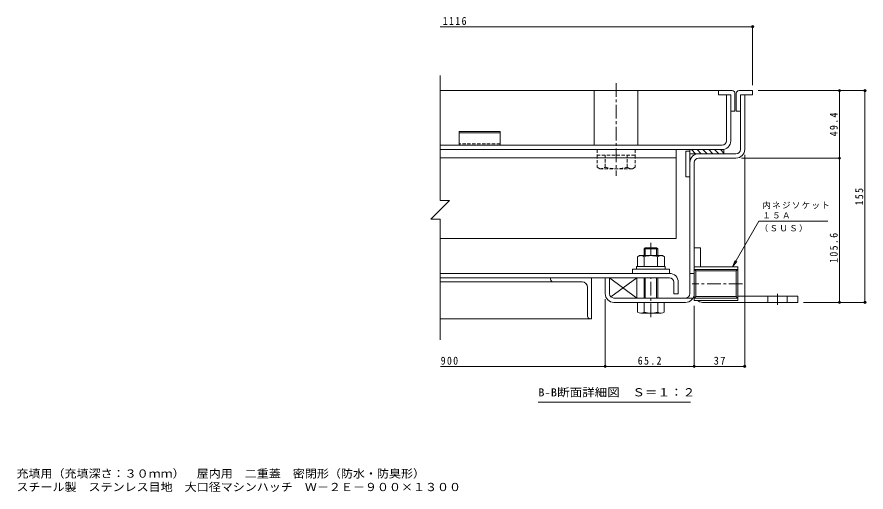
# Model space of a CAD drawing. Units: millimetres on the paper, enlarged 10 times, with parts at other scales. Extents: x -2620 to 2731, y -1962 to 1737.
# Drawn here: x -498 to 2611, y -1962 to -224 of the extents above; entities that cross this region are included whole.
import ezdxf
from ezdxf.enums import TextEntityAlignment as Align

# ---------------------------------------------------------------- set-up
doc = ezdxf.new("R2010")
doc.units = ezdxf.units.MM
doc.header["$LTSCALE"] = 10
doc.header["$PDMODE"] = 32
doc.header["$PDSIZE"] = 8
doc.linetypes.add('CHAIN1', pattern=[8, 5, -1, 1, -1])
doc.linetypes.add('DASHED1', pattern=[1.8, 1.2, -0.6])
for name, color, linetype, lineweight in [('D-1', 2, 'Continuous', 9), ('D-2', 3, 'Continuous', 9), ('D-3', 4, 'Continuous', 9), ('D-5', 7, 'Continuous', 9), ('D-6', 6, 'Continuous', 9), ('D-7', 5, 'Continuous', 5), ('D-9', 134, 'Continuous', 5), ('D-A', 3, 'Continuous', 9), ('D-B', 6, 'Continuous', 9), ('D-C', 5, 'Continuous', 5), ('D-E', 3, 'Continuous', 9), ('D-F', 7, 'Continuous', 9), ('F-5_F-5ﾚｲﾔ', 7, 'Continuous', 9)]:
    doc.layers.add(name, color=color, linetype=linetype, lineweight=lineweight)
doc.styles.add('ＭＳ ゴシック', font='')
doc.styles.get('ＭＳ ゴシック').set_extended_font_data('MS Gothic')

msp = doc.modelspace()

# ---------------------------------------------------------------- linework, layer by layer
at = {"layer": 'D-1'}
for p, q in [((2151.09, -508.11), (2167.09, -508.11)), ((2151.09, -708.11), (2151.09, -508.11)), ((2167.09, -708.11), (2167.09, -508.11)), ((2135.09, -724.11), (1998.09, -724.11)), ((1998.09, -740.11), (2135.09, -740.11)), ((1966.09, -1236.11), (1966.09, -756.11)), ((1982.09, -756.11), (1982.09, -1236.11)), ((2142.09, -1138.23), (1982.09, -1138.23)), ((1982.09, -1138.23), (1982.09, -1261.23)), ((2142.09, -1147.34), (2136.28, -1153.15)), ((2142.09, -1138.23), (2142.09, -1261.23)), ((1672.09, -1236.11), (1672.09, -1178.11)), ((1982.09, -1162.11), (1966.09, -1162.11)), ((2136.28, -1153.15), (1987.9, -1153.15)), ((1987.9, -1246.3), (1987.9, -1153.15)), ((2136.28, -1153.15), (2136.28, -1246.3)), ((1688.09, -1252.11), (1977.8, -1252.11)), ((1688.09, -1268.11), (1798.59, -1268.11)), ((1848.59, -1268.11), (1950.09, -1268.11)), ((1982.09, -1252.11), (1987.9, -1246.3)), ((2142.09, -1252.11), (1982.09, -1252.11)), ((2142.09, -1261.23), (1982.09, -1261.23)), ((2136.28, -1246.3), (1987.9, -1246.3)), ((2142.09, -1252.11), (2136.28, -1246.3))]:
    msp.add_line(p, q, dxfattribs=at)
for points in [[(2142.09, -1147.34), (1982.09, -1147.34), (1987.9, -1153.15)], [(1656.09, -1236.11), (1656.09, -1178.11), (1672.09, -1178.11)]]:
    msp.add_lwpolyline(points, dxfattribs=at)
for centre, radius, start, end in [((2135.09, -708.11), 16, 270, 0), ((2135.09, -708.11), 32, 270, 0), ((1998.09, -756.11), 32, 90, 180), ((1998.09, -756.11), 16, 90, 180), ((1688.09, -1236.11), 32, 180, 270), ((1688.09, -1236.11), 16, 180, 270), ((1950.09, -1236.11), 32, 270, 0), ((1950.09, -1236.11), 16, 270, 0)]:
    msp.add_arc(centre, radius, start, end, dxfattribs=at)
at = {"layer": 'D-2'}
for p, q in [((2100.09, -677.11), (2100.09, -508.11)), ((2116.09, -508.11), (2100.09, -508.11)), ((2116.09, -677.11), (2116.09, -508.11)), ((2084.09, -693.11), (1050.51, -693.11)), ((1050.57, -709.11), (2084.09, -709.11))]:
    msp.add_line(p, q, dxfattribs=at)
for radius in [32, 16]:
    msp.add_arc((2084.09, -677.11), radius, 270, 0, dxfattribs=at)
at = {"layer": 'D-3'}
for p, q in [((2071.09, -493.11), (1051.83, -493.11)), ((2146.09, -493.11), (2196.09, -493.11)), ((2196.09, -493.11), (2196.09, -508.11)), ((2071.09, -508.11), (2116.09, -508.11)), ((2116.09, -508.11), (2116.09, -568.11)), ((2131.09, -503.11), (2131.09, -568.11)), ((2136.09, -503.11), (2136.09, -568.11)), ((2196.09, -508.11), (2151.09, -508.11)), ((2151.09, -508.11), (2151.09, -568.11)), ((2116.09, -568.11), (2131.09, -568.11)), ((2151.09, -568.11), (2136.09, -568.11)), ((1121.09, -643.11), (1121.09, -693.11)), ((1271.09, -643.11), (1121.09, -643.11)), ((1271.09, -647.44), (1121.09, -647.44))]:
    msp.add_line(p, q, dxfattribs=at)
at = {"layer": 'D-3', "linetype": 'DASHED1'}
msp.add_line((1271.09, -688.11), (1121.09, -688.11), dxfattribs=at)
at = {"layer": 'D-3'}
for points in [[(2121.09, -493.11), (2071.09, -493.11), (2071.09, -508.11)], [(1271.09, -643.11), (1271.09, -693.11), (1121.09, -693.11)]]:
    msp.add_lwpolyline(points, dxfattribs=at)
for centre, start, end in [((2121.09, -503.11), 0, 90), ((2146.09, -503.11), 90, 180)]:
    msp.add_arc(centre, 10, start, end, dxfattribs=at)
at = {"layer": 'D-5'}
for p, q in [((2122.48, -1138.23), (2218.99, -971.07)), ((2218.99, -971.07), (2471.73, -971.07)), ((2122.48, -1138.23), (2132.05, -1115.13)), ((2122.48, -1138.23), (2137.7, -1118.39)), ((1968.26, -1633.53), (1410.76, -1633.53))]:
    msp.add_line(p, q, dxfattribs=at)
at = {"layer": 'D-6'}
for p, q in [((1951.09, -714.11), (1966.09, -714.11)), ((1951.09, -714.11), (1951.09, -809.11)), ((1966.09, -709.11), (1966.09, -809.11)), ((1986.78, -724.11), (1971.78, -709.11)), ((2008, -724.11), (1993, -709.11)), ((2029.21, -724.11), (2014.21, -709.11)), ((2050.42, -724.11), (2035.42, -709.11)), ((2071.64, -724.11), (2056.64, -709.11)), ((2091.09, -722.35), (2077.85, -709.11)), ((2091.09, -724.11), (1966.09, -724.11)), ((1951.09, -809.11), (1966.09, -809.11)), ((1672.09, -1178.11), (1672.09, -1236.11)), ((1676.61, -1247.26), (1772.09, -1178.11)), ((1688.09, -1252.11), (1772.09, -1252.11))]:
    msp.add_line(p, q, dxfattribs=at)
msp.add_lwpolyline([(2091.09, -724.11), (2091.09, -709.11), (1966.09, -709.11)], dxfattribs=at)
msp.add_lwpolyline([(1772.09, -1252.11), (1772.09, -1178.11), (1672.09, -1178.11)], close=True, dxfattribs=at)
at = {"layer": 'D-7', "linetype": 'CHAIN1'}
for p, q in [((1823.59, -1095.61), (1823.59, -1050.45)), ((1823.59, -1322.5), (1823.59, -1178.11))]:
    msp.add_line(p, q, dxfattribs=at)
at = {"layer": 'D-7'}
for p, q in [((1802.65, -1068.11), (1798.59, -1072.17)), ((1848.59, -1072.17), (1798.59, -1072.17)), ((1798.59, -1095.61), (1798.59, -1072.17)), ((1844.53, -1068.11), (1802.65, -1068.11)), ((1802.65, -1095.61), (1802.65, -1068.11)), ((1844.53, -1068.11), (1848.59, -1072.17)), ((1844.53, -1095.61), (1844.53, -1068.11)), ((1848.59, -1072.17), (1848.59, -1095.61)), ((1848.59, -1072.17), (1848.59, -1095.61)), ((1798.59, -1252.11), (1798.59, -1178.11)), ((1802.65, -1252.11), (1802.65, -1178.11)), ((1844.53, -1252.11), (1844.53, -1178.11)), ((1848.59, -1178.11), (1848.59, -1252.11)), ((1872.59, -1268.11), (1774.59, -1268.11)), ((1774.59, -1303.64), (1774.59, -1268.11)), ((1798.59, -1303.64), (1798.59, -1271.12)), ((1848.59, -1268.11), (1848.59, -1303.64)), ((1872.59, -1303.64), (1872.59, -1268.11)), ((1860.59, -1308.11), (1786.59, -1308.11))]:
    msp.add_line(p, q, dxfattribs=at)
at = {"layer": 'D-7', "color": 2, "lineweight": 9}
for p, q in [((1774.52, -1100.91), (1781.09, -1097.11)), ((1774.52, -1100.91), (1774.52, -1137.11)), ((1866.09, -1097.11), (1781.09, -1097.11)), ((1799.05, -1100.91), (1799.05, -1137.11)), ((1848.13, -1100.91), (1848.13, -1137.11))]:
    msp.add_line(p, q, dxfattribs=at)
at = {"layer": 'D-7', "color": 134}
for p, q in [((1756.09, -1147.11), (1756.09, -1162.11)), ((1756.09, -1147.11), (1891.09, -1147.11)), ((1891.09, -1147.11), (1891.09, -1162.11)), ((1756.09, -1162.11), (1891.09, -1162.11))]:
    msp.add_line(p, q, dxfattribs=at)
at = {"layer": 'D-7', "color": 6, "lineweight": 9}
for p, q in [((1771.09, -1137.11), (1771.09, -1147.11)), ((1771.09, -1147.11), (1876.09, -1147.11))]:
    msp.add_line(p, q, dxfattribs=at)
at = {"layer": 'D-7', "color": 2, "lineweight": 9}
msp.add_lwpolyline([(1866.09, -1097.11), (1872.67, -1100.91), (1872.67, -1137.11), (1774.52, -1137.11)], dxfattribs=at)
at = {"layer": 'D-7', "color": 6, "lineweight": 9}
msp.add_lwpolyline([(1771.09, -1137.11), (1876.09, -1137.11), (1876.09, -1147.11)], dxfattribs=at)
at = {"layer": 'D-7', "color": 2, "lineweight": 9}
for centre, radius, start, end in [((1789, -1125.99), 28.97, 94.38438, 120), ((1786.02, -1121.31), 24.21, 57.42749, 88.18784), ((1823.59, -1178.32), 81.2, 72.41188, 107.5881), ((1861.16, -1121.31), 24.21, 91.81215, 122.57249), ((1858.18, -1125.99), 28.97, 59.99998, 85.6156)]:
    msp.add_arc(centre, radius, start, end, dxfattribs=at)
at = {"layer": 'D-7'}
for centre, radius, start, end in [((1786.59, -1289.78), 18.33, 229.1022, 310.89809), ((1823.59, -1236.03), 72.08, 249.70546, 290.29454), ((1860.59, -1289.78), 18.33, 229.10191, 310.8978)]:
    msp.add_arc(centre, radius, start, end, dxfattribs=at)
at = {"layer": 'D-9'}
for p, q in [((1916.09, -709.11), (1050.57, -709.11)), ((1916.09, -709.11), (1916.09, -1034.11)), ((1050.69, -739.11), (1916.09, -739.11)), ((1051.83, -1034.11), (1916.09, -1034.11))]:
    msp.add_line(p, q, dxfattribs=at)
at = {"layer": 'D-9', "linetype": 'DASHED1'}
for p, q in [((1626.59, -729.11), (1626.59, -773.48)), ((1656.09, -773.62), (1656.09, -729.11)), ((1736.09, -773.62), (1736.09, -729.11)), ((1765.59, -729.11), (1765.59, -773.62)), ((1636.13, -778.99), (1626.59, -773.48)), ((1756.09, -779.11), (1765.59, -773.62)), ((1756.09, -779.11), (1636.34, -779.11))]:
    msp.add_line(p, q, dxfattribs=at)
for centre, radius, start, end in [((1637.38, -744.6), 34.53, 267.86055, 302.81094), ((1696.09, -630.51), 148.6, 254.38446, 285.61554), ((1754.8, -744.6), 34.53, 237.18906, 272.13945)]:
    msp.add_arc(centre, radius, start, end, dxfattribs=at)
at = {"layer": 'D-A'}
for p, q in [((1891.59, -1162.11), (1052.54, -1162.11)), ((1052.54, -1178.11), (1891.59, -1178.11)), ((1907.59, -1194.11), (1907.59, -1237.11)), ((1923.59, -1194.11), (1923.59, -1237.11)), ((1907.59, -1237.11), (1923.59, -1237.11))]:
    msp.add_line(p, q, dxfattribs=at)
for radius in [32, 16]:
    msp.add_arc((1891.59, -1194.11), radius, 0, 90, dxfattribs=at)
at = {"layer": 'D-B'}
for p, q in [((1456.09, -1178.11), (1052.54, -1178.11)), ((1456.09, -1178.11), (1606.09, -1178.11)), ((1456.09, -1183.11), (1456.09, -1178.11)), ((1606.09, -1178.11), (1606.09, -1328.11)), ((1466.09, -1193.11), (1052.54, -1193.11)), ((1466.09, -1193.11), (1571.09, -1193.11)), ((1591.09, -1318.11), (1591.09, -1213.11)), ((1601.09, -1328.11), (1052.54, -1328.11)), ((1601.09, -1328.11), (1606.09, -1328.11))]:
    msp.add_line(p, q, dxfattribs=at)
for centre, radius, start, end in [((1466.09, -1183.11), 10, 180, 270), ((1571.09, -1213.11), 20, 0, 90), ((1601.09, -1318.11), 10, 180, 270)]:
    msp.add_arc(centre, radius, start, end, dxfattribs=at)
at = {"layer": 'D-C', "color": 2, "linetype": 'CHAIN1', "lineweight": 9}
msp.add_line((1696.09, -465.43), (1696.09, -804.74), dxfattribs=at)
at = {"layer": 'D-C', "color": 2, "lineweight": 9}
for p, q in [((1616.09, -693.11), (1616.09, -493.11)), ((1616.09, -493.11), (1776.09, -493.11)), ((1776.09, -693.11), (1776.09, -493.11)), ((1616.09, -693.11), (1776.09, -693.11))]:
    msp.add_line(p, q, dxfattribs=at)
at = {"layer": 'D-C', "color": 134, "linetype": 'DASHED1'}
for p, q in [((1626.09, -709.11), (1766.09, -709.11)), ((1766.09, -709.11), (1766.09, -729.11))]:
    msp.add_line(p, q, dxfattribs=at)
msp.add_lwpolyline([(1626.09, -709.11), (1626.09, -729.11), (1766.09, -729.11)], dxfattribs=at)
at = {"layer": 'D-E'}
for p, q in [((1982.09, -1068.11), (1982.09, -1236.11)), ((1982.09, -1068.11), (2004.59, -1068.11)), ((2004.59, -1138.23), (2004.59, -1068.11)), ((2142.09, -1245.61), (2362.09, -1245.61)), ((2252.09, -1268.11), (2252.09, -1245.61)), ((2322.09, -1268.11), (2322.09, -1245.61))]:
    msp.add_line(p, q, dxfattribs=at)
at = {"layer": 'D-E', "linetype": 'CHAIN1'}
msp.add_line((2287.09, -1276.85), (2287.09, -1237.4), dxfattribs=at)
at = {"layer": 'D-E'}
msp.add_lwpolyline([(2362.09, -1245.61), (2362.09, -1268.11), (2012.09, -1268.11)], dxfattribs=at)
msp.add_arc((2012.09, -1238.11), 30, 230.3984, 270, dxfattribs=at)
at = {"layer": 'D-F'}
for p, q in [((2196.09, -259.01), (1051.83, -259.01)), ((2196.09, -256.01), (2196.09, -473.11)), ((1051.83, -437.35), (1051.83, -895.2)), ((2610.27, -493.11), (2216.09, -493.11)), ((2513.93, -493.11), (2513.93, -740.11)), ((2607.27, -493.11), (2607.27, -1268.11)), ((2516.93, -740.11), (2155.09, -740.11)), ((2167.09, -1505.45), (2167.09, -728.11)), ((2513.93, -740.11), (2513.93, -1268.11)), ((1086.24, -895.2), (1017.43, -964.02)), ((1051.83, -895.2), (1086.24, -895.2)), ((1051.83, -964.02), (1017.43, -964.02)), ((1051.83, -964.02), (1051.83, -1404.65)), ((1656.09, -1505.45), (1656.09, -1256.11)), ((2610.27, -1268.11), (2382.09, -1268.11)), ((1982.09, -1505.45), (1982.09, -1281.23)), ((1656.09, -1502.45), (1052.54, -1502.45)), ((1982.09, -1502.45), (1656.09, -1502.45)), ((2167.09, -1502.45), (1982.09, -1502.45))]:
    msp.add_line(p, q, dxfattribs=at)
at = {"layer": 'D-F', "linetype": 'CHAIN1'}
msp.add_line((2159.1, -1199.73), (1974.73, -1199.73), dxfattribs=at)
at = {"layer": 'D-F'}
for p in [(2196.09, -259.01), (2513.93, -493.11), (2607.27, -493.11), (2513.93, -740.11), (2513.93, -1268.11), (2607.27, -1268.11), (1656.09, -1502.45), (1982.09, -1502.45), (2167.09, -1502.45)]:
    msp.add_point(p, dxfattribs=at)

# ---------------------------------------------------------------- texts
at = {"layer": 'D-5', "color": 2, "style": 'ＭＳ ゴシック', "width": 1.15}
msp.add_text('B-B断面詳細図\u3000Ｓ＝１：２', height=29.33, dxfattribs=at).set_placement((1410.76, -1621.03), align=Align.BOTTOM_LEFT)
at = {"layer": 'D-5', "char_height": 21.99, "attachment_point": 7, "style": 'ＭＳ ゴシック'}
for s, insert in [('\\T1.17;内ネジソケット', (2231.73, -926.4)), ('\\T1.17;１５Ａ', (2231.73, -961.23)), ('\\T1.17;（ＳＵＳ）', (2222.07, -1010.92))]:
    msp.add_mtext(s, dxfattribs=dict(at, insert=insert))
at = {"layer": 'D-F', "color": 2, "char_height": 29.33, "attachment_point": 7, "style": 'ＭＳ ゴシック'}
for s, insert in [('\\T1.28;\\W0.9;1116', (1061.09, -253.01)), ('\\T1.27;\\W0.9;900', (1053.66, -1496.45)), ('\\T1.28;\\W0.9;65.2', (1775.34, -1496.45)), ('\\T1.27;\\W0.95;37', (2053.34, -1496.45))]:
    msp.add_mtext(s, dxfattribs=dict(at, insert=insert))
at = {"layer": 'D-F', "color": 2, "char_height": 29.33, "attachment_point": 7, "rotation": 90, "style": 'ＭＳ ゴシック'}
for s, insert in [('\\T1.28;\\W0.9;49.4', (2507.93, -660.36)), ('\\T1.27;\\W0.9;155', (2601.27, -913.11)), ('\\T1.28;\\W0.9;105.6', (2507.93, -1123.71))]:
    msp.add_mtext(s, dxfattribs=dict(at, insert=insert))
at = {"layer": 'F-5_F-5ﾚｲﾔ', "color": 2, "style": 'ＭＳ ゴシック', "width": 1.1}
for s, p in [('充填用（充填深さ：３０ｍｍ）\u3000屋内用\u3000二重蓋\u3000密閉形（防水・防臭形）', (-500.11, -1918.5)), ('スチール製\u3000ステンレス目地\u3000大口径マシンハッチ\u3000Ｗ－２Ｅ－９００×１３００', (-500.11, -1967.71))]:
    msp.add_text(s, height=29.33, dxfattribs=at).set_placement(p, align=Align.BOTTOM_LEFT)

doc.saveas('drawing.dxf')
